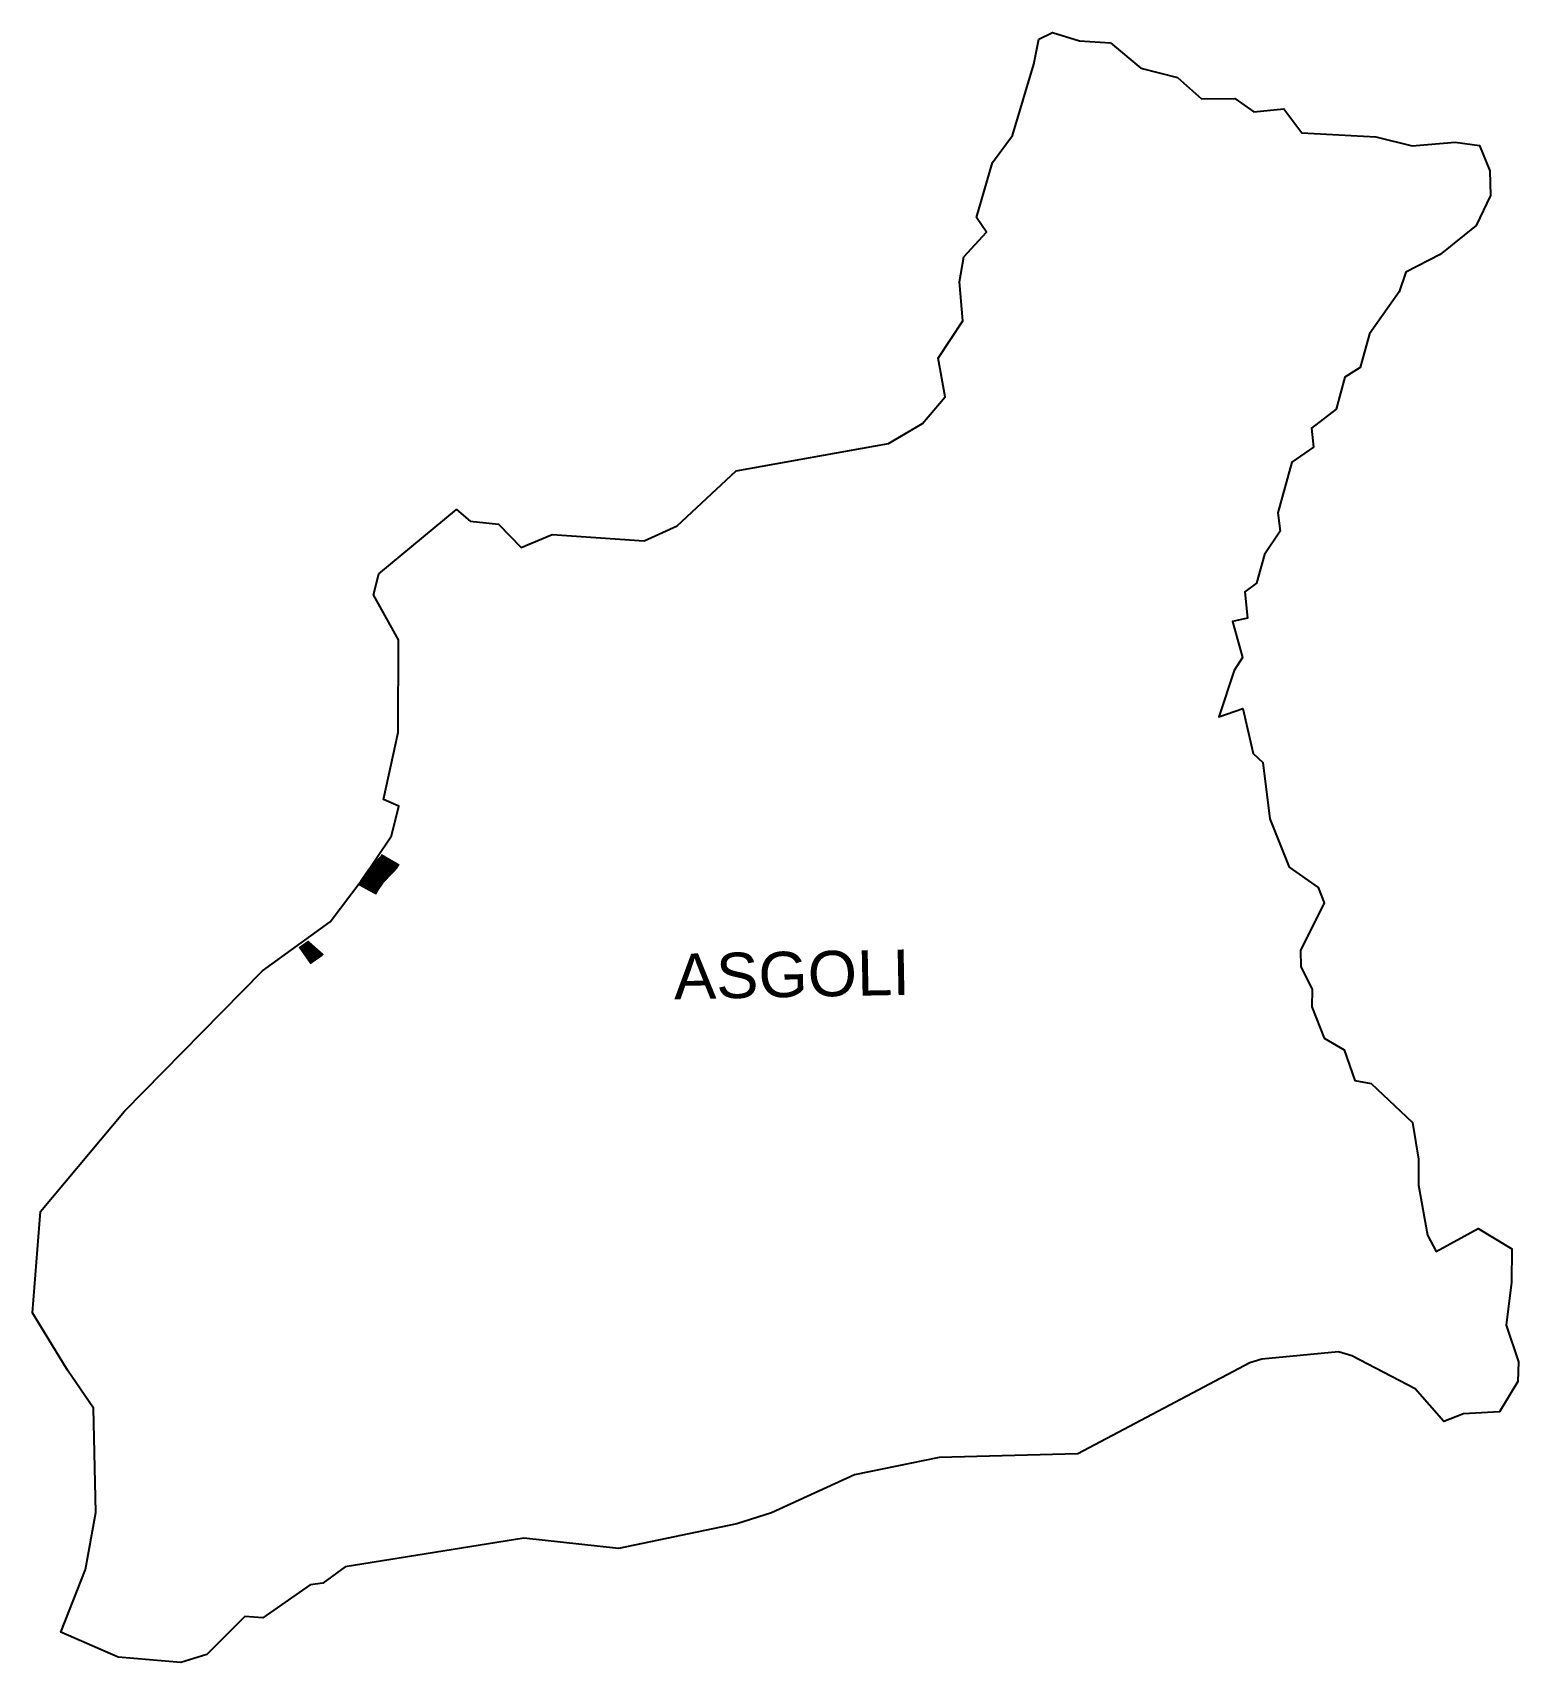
# Model space of a CAD drawing. Header units: metres. Extents: x 307199 to 310758, y 1929784 to 1933687.
import ezdxf

# ---------------------------------------------------------------- set-up
doc = ezdxf.new("R2010")
doc.units = ezdxf.units.M
doc.layers.add('ARTIFICIALLY PROTECTED', color=10, linetype='Continuous')
doc.layers.add('VILLAGE NAME', color=250, linetype='Continuous')
doc.styles.get("Standard").update_dxf_attribs({"font": 'simplex.shx'})

msp = doc.modelspace()

# ---------------------------------------------------------------- linework, layer by layer
at = {"color": 3, "flags": 128}
for points in [[(309781.3, 1933663), (309854.1, 1933602.5), (309941.6, 1933580), (309999.3, 1933528.6), (310078.9, 1933529.3), (310124.7, 1933497.7), (310196.5, 1933505.1), (310239.3, 1933447.1), (310416.5, 1933437.9), (310503.7, 1933416.3), (310607.2, 1933424.8), (310665.4, 1933416.9), (310689.8, 1933356), (310691.6, 1933297.5), (310657, 1933225.1), (310571.3, 1933156.1), (310488.9, 1933113.5), (310472.9, 1933066.6), (310401.9, 1932965.8), (310379.5, 1932885), (310342.6, 1932862.1), (310322.1, 1932785.8), (310262.9, 1932740), (310267.3, 1932694.5), (310215.5, 1932658.6), (310182.3, 1932537.4), (310187.3, 1932493.4), (310150.2, 1932437.5), (310130.8, 1932369), (310103, 1932347.9), (310109.2, 1932284.6), (310073.7, 1932276.9), (310097.2, 1932191), (310077.8, 1932159.2), (310041, 1932049), (310098.5, 1932068.6), (310122.9, 1931960.5), (310146.5, 1931939.2), (310162.9, 1931804.7), (310209.5, 1931688.6), (310279, 1931639.8), (310293.2, 1931603.2), (310236, 1931488.6), (310236.9, 1931450.6), (310264, 1931395.8), (310263.8, 1931354), (310292.9, 1931278.8), (310341.3, 1931250.8), (310366.7, 1931177.5), (310406, 1931170.2), (310505, 1931076.7), (310519.4, 1930989), (310519.4, 1930926.5), (310540.3, 1930807.2), (310561.6, 1930767.7), (310662, 1930822.7), (310743, 1930774), (310741.5, 1930694.5), (310728.7, 1930591.9), (310758.4, 1930503.6), (310757.4, 1930456.7), (310713.2, 1930384.1), (310626.6, 1930379), (310579.7, 1930360.7), (310511.3, 1930439), (310359.7, 1930518.2), (310327.8, 1930527.4), (310144.1, 1930510.3), (310115.4, 1930501.3), (309702.7, 1930283.6), (309370.4, 1930274.5), (309168, 1930232.9), (308969.5, 1930142.3), (308886, 1930115.8), (308602.7, 1930056.7), (308376.2, 1930081.5), (307948.1, 1930013), (307894.1, 1929973.9), (307863.9, 1929969.5), (307750.5, 1929890.6), (307707.1, 1929894), (307616.6, 1929802.8), (307553.8, 1929783.8), (307404, 1929796.4), (307266.6, 1929856.4), (307325.6, 1930006.4), (307350.7, 1930142.8), (307344.7, 1930392.6), (307282.8, 1930483.8), (307199, 1930621.4), (307218.2, 1930864.2), (307419.1, 1931104.2), (307604.9, 1931293.2), (307749.8, 1931440.6), (307912.1, 1931557.7), (307988.8, 1931659.4), (308059.1, 1931763.2), (308076, 1931834.6), (308040, 1931850.5), (308074.9, 1932011.3), (308075.7, 1932232.7), (308015.9, 1932340.6), (308028.6, 1932391.3), (308214.6, 1932545.5), (308246.9, 1932517.5), (308315.5, 1932510), (308369.7, 1932454.1), (308443.3, 1932485.2), (308664.2, 1932470.3), (308743.5, 1932506), (308884.8, 1932638.1), (309249.1, 1932703.1), (309331.2, 1932751.2), (309385.5, 1932815.3), (309368.1, 1932907.7), (309427.8, 1932997.4), (309419.6, 1933090.2), (309430.1, 1933150.1), (309484.5, 1933209.3), (309460.3, 1933244.7), (309498.4, 1933376), (309546.7, 1933441), (309597.7, 1933612.1), (309609.5, 1933672.1), (309641.9, 1933687.5), (309706.6, 1933667.7)], [(309706.6, 1933667.7), (309781.3, 1933663)]]:
    msp.add_lwpolyline(points, dxfattribs=at)
at = {"layer": 'ARTIFICIALLY PROTECTED', "const_width": 50, "flags": 128}
for points in [[(308000, 1931634.3), (308006, 1931645.3), (308021.6, 1931667.8), (308052.4, 1931700), (308056.8, 1931707.6)], [(307877.9, 1931496.4), (307875.7, 1931493.9), (307850.3, 1931476.2)]]:
    msp.add_lwpolyline(points, dxfattribs=at)

# ---------------------------------------------------------------- texts
at = {"layer": 'VILLAGE NAME', "insert": (308734, 1931480.8), "char_height": 108.748, "attachment_point": 1, "rotation": 1.1028}
msp.add_mtext_dynamic_manual_height_columns('{\\fArial|b0|i0|c0|p34;ASGOLI}', width=1571.314, gutter_width=543.7, heights=[0], dxfattribs=at)

doc.saveas('drawing.dxf')
